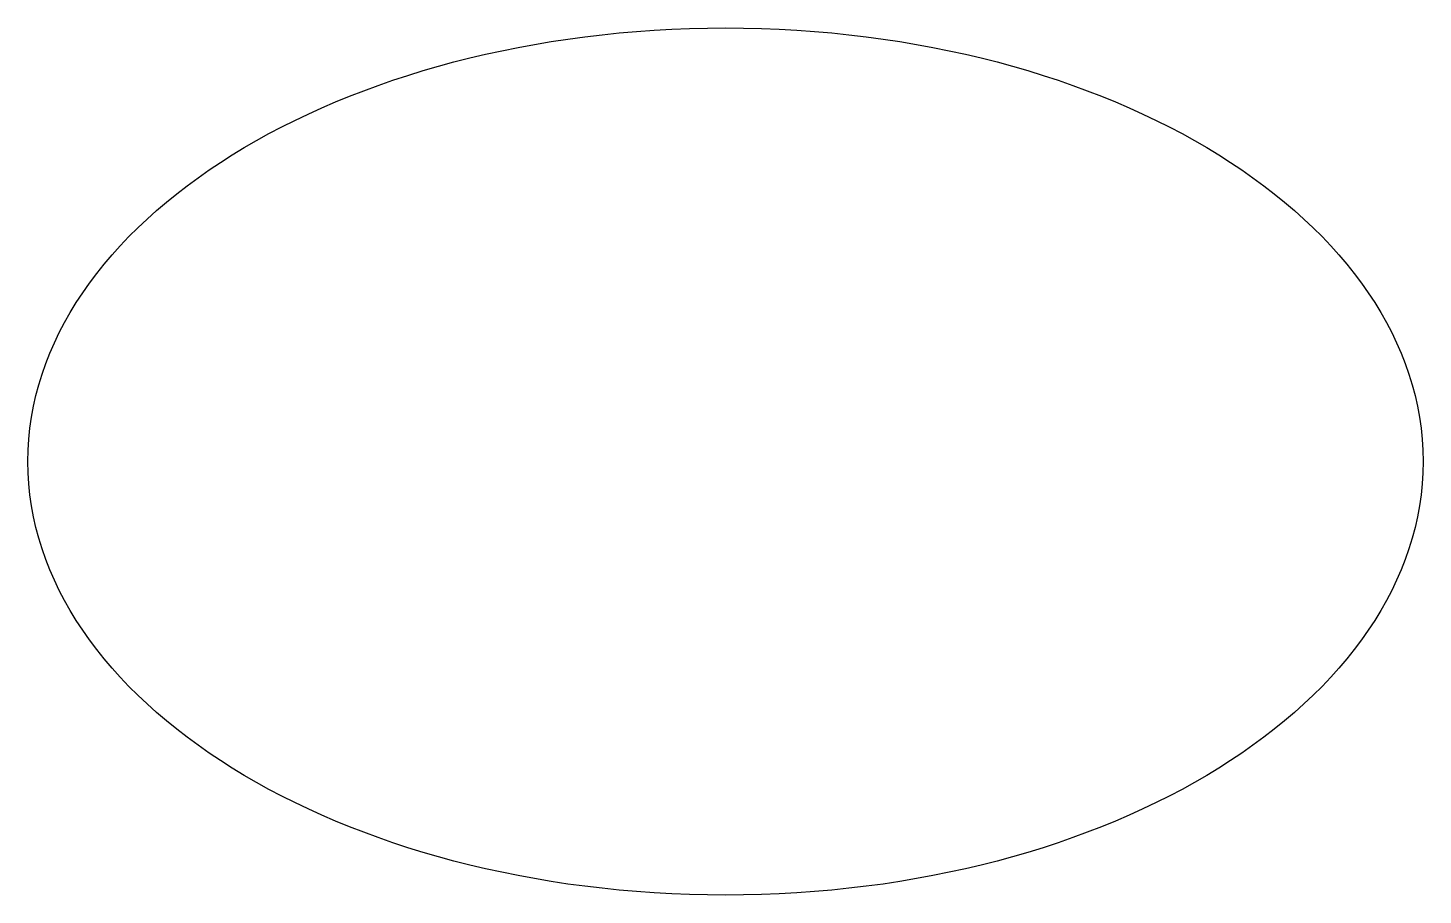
# Model space of a CAD drawing. Header units: millimetres. Extents: x 1900 to 2794, y 1551 to 2107.
import ezdxf

# ---------------------------------------------------------------- set-up
doc = ezdxf.new("R2010")
doc.units = ezdxf.units.MM

msp = doc.modelspace()

# ---------------------------------------------------------------- linework, layer by layer
msp.add_ellipse((2346.88, 1829.11), major_axis=(447.28, 0), ratio=0.621675)

doc.saveas('drawing.dxf')
